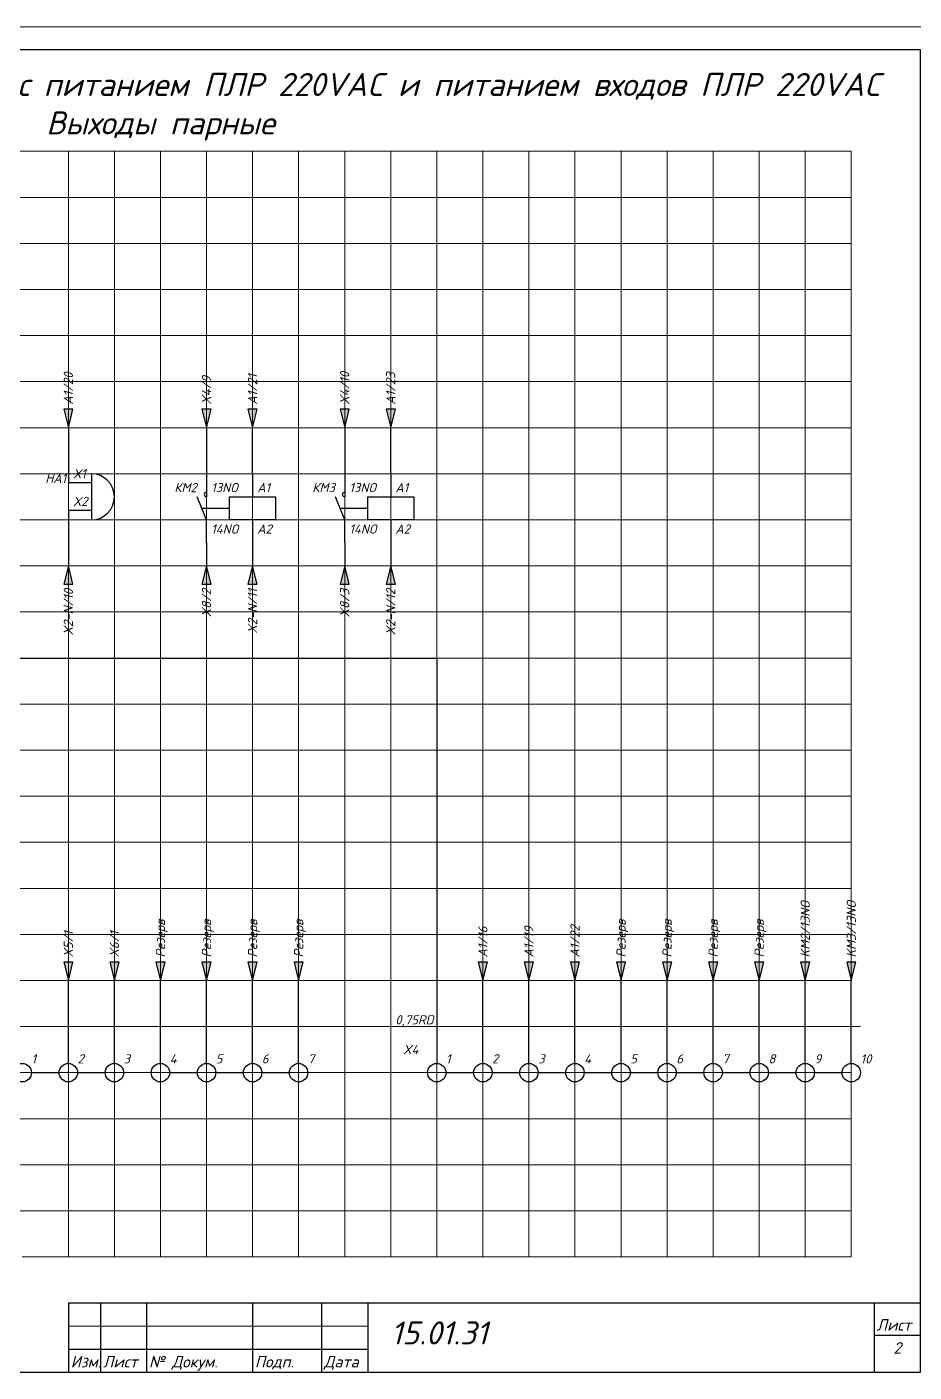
# Model space of a CAD drawing. Header units: millimetres. Extents: x 0 to 53000, y -591 to 24400.
# Drawn here: x 6541 to 6733.6, y 305 to 597 of the extents above; entities that cross this region are included whole.
import ezdxf
from ezdxf.enums import TextEntityAlignment as Align

# ---------------------------------------------------------------- set-up
doc = ezdxf.new("R2010")
doc.units = ezdxf.units.MM
for name, color, linetype, lineweight in [('4', 4, 'Continuous', 15), ('Основная', 7, 'Continuous', 30), ('Тонкая для кабелей', 7, 'Continuous', 15)]:
    doc.layers.add(name, color=color, linetype=linetype, lineweight=lineweight)
doc.layers.add('Привязки', color=2, linetype='Continuous', lineweight=0, plot=False, transparency=0.8)
doc.layers.add('рамка', color=253, linetype='Continuous', lineweight=5, transparency=0.8)
doc.styles.add('текст', font='isocpeui.ttf')

# ---------------------------------------------------------------- blocks, each defined once
blk = doc.blocks.new('*U110')
for p, q in [((230, 20), (415, 20)), ((230, 20), (230, 5)), ((237, 20), (237, 5)), ((247, 20), (247, 5)), ((270, 20), (270, 5)), ((285, 20), (285, 5)), ((295, 20), (295, 5)), ((405, 20), (405, 5)), ((405, 13), (415, 13)), ((230, 10), (295, 10)), ((230, 5), (295, 5))]:
    blk.add_line(p, q)
blk.add_lwpolyline([(20, 5), (415, 5), (415, 292), (20, 292)], close=True)
at = {"layer": '4'}
blk.add_line((230, 15), (295, 15), dxfattribs=at)
at = {"layer": 'Привязки'}
blk.add_lwpolyline([(0, 0), (420, 0), (420, 297), (0, 297)], close=True, dxfattribs=at)
at = {"layer": 'рамка'}
blk.add_lwpolyline([(0, 297), (420, 297), (420, 0), (0, 0)], close=True, dxfattribs=at)
at = {"style": 'текст'}
for s, p in [('Лист', (405.5, 14)), ('Изм.', (230.5, 6)), ('Лист', (237.5, 6)), ('№ Докум.', (247.5, 6)), ('Подп.', (270.5, 6)), ('Дата', (285.5, 6))]:
    blk.add_text(s, height=2.5, dxfattribs=at).set_placement(p)
for tag, p, height in [('12', (90, 292), 0.00000373), ('13', (90, 292), 0.00000373), ('27', (90, 292), 0.00000522), ('29', (105, 249), 3.5), ('ИЗМ2', (230.5, 16), 2.5), ('ЛИСТИЗМ2', (237.5, 16), 2.5), ('№ДОКУМИЗМ2', (247.5, 16), 2.5), ('28', (415, 20), 0.0000438), ('ОБОЗНАЧЕНИЕ', (300, 11), 5), ('ИЗМ1', (230.5, 11), 2.5), ('ЛИСТИЗМ1', (237.5, 11), 2.5), ('№ДОКУМИЗМ1', (247.5, 11), 2.5), ('ПОДПИЗМ1', (270.5, 11), 2.5), ('ДАТАИЗМ1', (285.5, 11), 2.5), ('ДАТАНКОНТР', (285.5, 11), 2.5), ('ДАТАУТВ', (285.5, 6), 2.5), ('РАЗРАБ', (415, 5), 0.0000135), ('ЛИСТОВ', (415, 5), 0.0000135), ('ПРОВ', (415, 5), 0.0000135), ('ТКОНТР', (415, 5), 0.0000135), ('НКОНТР', (415, 5), 0.0000135), ('УТВ', (415, 5), 0.0000135), ('10', (415, 5), 0.0000135), ('11', (415, 5), 0.0000135), ('ПОДПИЗМ2', (415, 5), 0.0000135), ('ДАТАИЗМ2', (415, 5), 0.0000135), ('ИЗМ3', (415, 5), 0.0000135), ('ЛИСТИЗМ3', (415, 5), 0.0000135), ('№ДОКУМИЗМ3', (415, 5), 0.0000135), ('ПОДПИЗМ3', (415, 5), 0.0000135), ('ДАТАИЗМ3', (415, 5), 0.0000135), ('ИЗМ4', (415, 5), 0.0000135), ('ЛИСТИЗМ4', (415, 5), 0.0000135), ('№ДОКУМИЗМ4', (415, 5), 0.0000135), ('ПОДПИЗМ4', (415, 5), 0.0000135), ('ДАТАИЗМ4', (415, 5), 0.0000135), ('ДАТАРАЗРАБ', (415, 5), 0.0000135), ('ДАТАПРОВ', (415, 5), 0.0000135), ('ДАТАТКОНТР', (415, 5), 0.0000135)]:
    blk.add_attdef(tag, p, '', height=height, dxfattribs=at)
for tag, p, height, rotation in [('ОБОЗНАЧЕНИЕ-ВЕРХ', (85, 286), 3.5, 180), ('ПРИМЕНЯЕМОСТЬ', (19, 232.5), 2.5, 90), ('СПРАВ№', (19, 172.5), 2.5, 90), ('ДАТАУЧЁТАДУБЛ', (19, 115.5), 2.5, 90), ('ИНВ№ДУБЛ', (19, 90.5), 2.5, 90), ('ВЗАМИНВ№', (19, 65.5), 2.5, 90), ('ДАТАУЧЁТА', (19, 30.5), 2.5, 90), ('ИНВ№ПОДЛ', (19, 5.5), 2.5, 90)]:
    blk.add_attdef(tag, p, '', height=height, rotation=rotation, dxfattribs=at)
blk.add_attdef('30', text='', height=5, dxfattribs=at).set_placement((355, 34), align=Align.MIDDLE)
for tag, height, p in [('ЛИСТ', 2.5, (410, 9)), ('НАИМЕНОВАНИЕ1', 0.000027, (415, 5)), ('НАИМЕНОВАНИЕ2', 0.0000189, (415, 5)), ('НАИМЕНОВАНИЕ3', 0.0000189, (415, 5)), ('НАИМЕНОВАНИЕ4', 0.0000135, (415, 5)), ('МАССА', 0.0000189, (415, 5)), ('МАСШТАБ', 0.0000189, (415, 5)), ('МАТЕРИАЛ1', 0.0000135, (415, 5)), ('МАТЕРИАЛ2', 0.0000135, (415, 5)), ('МАТЕРИАЛ3', 0.0000135, (415, 5)), ('ПРЕДПРИЯТИЕ1', 0.0000189, (415, 5)), ('ПРЕДПРИЯТИЕ2', 0.0000189, (415, 5)), ('ПРЕДПРИЯТИЕ3', 0.0000189, (415, 5))]:
    blk.add_attdef(tag, text='', height=height, dxfattribs=at).set_placement(p, align=Align.CENTER)
for tag in ['ЛИТЕРА', 'ЛИТЕРА2', 'ЛИТЕРА3']:
    blk.add_attdef(tag, text='', height=0.0000135, dxfattribs=at).set_placement((415, 5), align=Align.RIGHT)
for tag in ['ИНДЕКС', 'ИНДЕКС2', 'ИНДЕКС3']:
    blk.add_attdef(tag, text='', height=0.0000135, dxfattribs=at).set_placement((415, 5), align=Align.TOP_LEFT)

msp = doc.modelspace()

# ---------------------------------------------------------------- hatches: boundary and pattern name
at = {"layer": 'Основная'}
h = msp.add_hatch(color=256, dxfattribs=at)
h.dxf.hatch_style = 1
h.paths.add_polyline_path([(6550, 510), (6551, 514), (6550, 514)])
h.paths.add_polyline_path([(6550, 510), (6550, 514), (6549, 514)])
h = msp.add_hatch(color=256, dxfattribs=at)
h.dxf.hatch_style = 1
h.paths.add_polyline_path([(6580, 510), (6581, 514), (6580, 514)])
h.paths.add_polyline_path([(6580, 510), (6580, 514), (6579, 514)])
h = msp.add_hatch(color=256, dxfattribs=at)
h.dxf.hatch_style = 1
h.paths.add_polyline_path([(6590, 510), (6591, 514), (6590, 514)])
h.paths.add_polyline_path([(6590, 510), (6590, 514), (6589, 514)])
h = msp.add_hatch(color=256, dxfattribs=at)
h.dxf.hatch_style = 1
h.paths.add_polyline_path([(6610, 510), (6611, 514), (6610, 514)])
h.paths.add_polyline_path([(6610, 510), (6610, 514), (6609, 514)])
h = msp.add_hatch(color=256, dxfattribs=at)
h.dxf.hatch_style = 1
h.paths.add_polyline_path([(6620, 510), (6621, 514), (6620, 514)])
h.paths.add_polyline_path([(6620, 510), (6620, 514), (6619, 514)])
h = msp.add_hatch(color=256, dxfattribs=at)
h.dxf.hatch_style = 1
h.paths.add_polyline_path([(6550, 480), (6549, 476), (6550, 476)])
h.paths.add_polyline_path([(6550, 480), (6550, 476), (6551, 476)])
h = msp.add_hatch(color=256, dxfattribs=at)
h.dxf.hatch_style = 1
h.paths.add_polyline_path([(6580, 480), (6579, 476), (6580, 476)])
h.paths.add_polyline_path([(6580, 480), (6580, 476), (6581, 476)])
h = msp.add_hatch(color=256, dxfattribs=at)
h.dxf.hatch_style = 1
h.paths.add_polyline_path([(6590, 480), (6589, 476), (6590, 476)])
h.paths.add_polyline_path([(6590, 480), (6590, 476), (6591, 476)])
h = msp.add_hatch(color=256, dxfattribs=at)
h.dxf.hatch_style = 1
h.paths.add_polyline_path([(6610, 480), (6609, 476), (6610, 476)])
h.paths.add_polyline_path([(6610, 480), (6610, 476), (6611, 476)])
h = msp.add_hatch(color=256, dxfattribs=at)
h.dxf.hatch_style = 1
h.paths.add_polyline_path([(6620, 480), (6619, 476), (6620, 476)])
h.paths.add_polyline_path([(6620, 480), (6620, 476), (6621, 476)])
h = msp.add_hatch(color=256, dxfattribs=at)
h.dxf.hatch_style = 1
h.paths.add_polyline_path([(6550, 390), (6551, 394), (6550, 394)])
h.paths.add_polyline_path([(6550, 390), (6550, 394), (6549, 394)])
h = msp.add_hatch(color=256, dxfattribs=at)
h.dxf.hatch_style = 1
h.paths.add_polyline_path([(6560, 390), (6561, 394), (6560, 394)])
h.paths.add_polyline_path([(6560, 390), (6560, 394), (6559, 394)])
h = msp.add_hatch(color=256, dxfattribs=at)
h.dxf.hatch_style = 1
h.paths.add_polyline_path([(6570, 390), (6571, 394), (6570, 394)])
h.paths.add_polyline_path([(6570, 390), (6570, 394), (6569, 394)])
h = msp.add_hatch(color=256, dxfattribs=at)
h.dxf.hatch_style = 1
h.paths.add_polyline_path([(6580, 390), (6581, 394), (6580, 394)])
h.paths.add_polyline_path([(6580, 390), (6580, 394), (6579, 394)])
h = msp.add_hatch(color=256, dxfattribs=at)
h.dxf.hatch_style = 1
h.paths.add_polyline_path([(6590, 390), (6591, 394), (6590, 394)])
h.paths.add_polyline_path([(6590, 390), (6590, 394), (6589, 394)])
h = msp.add_hatch(color=256, dxfattribs=at)
h.dxf.hatch_style = 1
h.paths.add_polyline_path([(6600, 390), (6601, 394), (6600, 394)])
h.paths.add_polyline_path([(6600, 390), (6600, 394), (6599, 394)])
h = msp.add_hatch(color=256, dxfattribs=at)
h.dxf.hatch_style = 1
h.paths.add_polyline_path([(6640, 390), (6641, 394), (6640, 394)])
h.paths.add_polyline_path([(6640, 390), (6640, 394), (6639, 394)])
h = msp.add_hatch(color=256, dxfattribs=at)
h.dxf.hatch_style = 1
h.paths.add_polyline_path([(6650, 390), (6651, 394), (6650, 394)])
h.paths.add_polyline_path([(6650, 390), (6650, 394), (6649, 394)])
h = msp.add_hatch(color=256, dxfattribs=at)
h.dxf.hatch_style = 1
h.paths.add_polyline_path([(6660, 390), (6661, 394), (6660, 394)])
h.paths.add_polyline_path([(6660, 390), (6660, 394), (6659, 394)])
h = msp.add_hatch(color=256, dxfattribs=at)
h.dxf.hatch_style = 1
h.paths.add_polyline_path([(6670, 390), (6671, 394), (6670, 394)])
h.paths.add_polyline_path([(6670, 390), (6670, 394), (6669, 394)])
h = msp.add_hatch(color=256, dxfattribs=at)
h.dxf.hatch_style = 1
h.paths.add_polyline_path([(6680, 390), (6681, 394), (6680, 394)])
h.paths.add_polyline_path([(6680, 390), (6680, 394), (6679, 394)])
h = msp.add_hatch(color=256, dxfattribs=at)
h.dxf.hatch_style = 1
h.paths.add_polyline_path([(6690, 390), (6691, 394), (6690, 394)])
h.paths.add_polyline_path([(6690, 390), (6690, 394), (6689, 394)])
h = msp.add_hatch(color=256, dxfattribs=at)
h.dxf.hatch_style = 1
h.paths.add_polyline_path([(6700, 390), (6701, 394), (6700, 394)])
h.paths.add_polyline_path([(6700, 390), (6700, 394), (6699, 394)])
h = msp.add_hatch(color=256, dxfattribs=at)
h.dxf.hatch_style = 1
h.paths.add_polyline_path([(6710, 390), (6711, 394), (6710, 394)])
h.paths.add_polyline_path([(6710, 390), (6710, 394), (6709, 394)])
h = msp.add_hatch(color=256, dxfattribs=at)
h.dxf.hatch_style = 1
h.paths.add_polyline_path([(6720, 390), (6721, 394), (6720, 394)])
h.paths.add_polyline_path([(6720, 390), (6720, 394), (6719, 394)])

# ---------------------------------------------------------------- linework, layer by layer
for p, q in [((6549, 514), (6550, 510)), ((6551, 514), (6549, 514)), ((6550, 510), (6551, 514)), ((6579, 514), (6580, 510)), ((6581, 514), (6579, 514)), ((6580, 510), (6581, 514)), ((6589, 514), (6590, 510)), ((6591, 514), (6589, 514)), ((6590, 510), (6591, 514)), ((6609, 514), (6610, 510)), ((6611, 514), (6609, 514)), ((6610, 510), (6611, 514)), ((6619, 514), (6620, 510)), ((6621, 514), (6619, 514)), ((6620, 510), (6621, 514)), ((6550, 510), (6550, 498)), ((6580, 510), (6580, 500)), ((6590, 500), (6590, 510)), ((6610, 510), (6610, 500)), ((6620, 500), (6620, 510)), ((6555, 500), (6555, 490)), ((6580, 500), (6580, 495)), ((6590, 500), (6590, 495)), ((6610, 500), (6610, 495)), ((6620, 500), (6620, 495)), ((6555, 498), (6550, 498)), ((6580, 490), (6578, 495)), ((6585, 495), (6595, 495)), ((6585, 490), (6585, 495)), ((6595, 495), (6595, 490)), ((6610, 490), (6608, 495)), ((6615, 495), (6625, 495)), ((6615, 490), (6615, 495)), ((6625, 495), (6625, 490)), ((6555, 492), (6550, 492)), ((6550, 492), (6550, 485)), ((6579.00059, 492.49851), (6585, 492.49851)), ((6609.00059, 492.49851), (6615, 492.49851)), ((6580, 485), (6580, 490)), ((6595, 490), (6585, 490)), ((6590, 490), (6590, 480)), ((6610, 485), (6610, 490)), ((6625, 490), (6615, 490)), ((6620, 490), (6620, 480)), ((6550, 485), (6550, 480)), ((6580, 485), (6580, 480)), ((6610, 485), (6610, 480)), ((6550, 480), (6549, 476)), ((6551, 476), (6550, 480)), ((6580, 480), (6579, 476)), ((6581, 476), (6580, 480)), ((6590, 480), (6589, 476)), ((6591, 476), (6590, 480)), ((6610, 480), (6609, 476)), ((6611, 476), (6610, 480)), ((6620, 480), (6619, 476)), ((6621, 476), (6620, 480)), ((6549, 476), (6551, 476)), ((6579, 476), (6581, 476)), ((6589, 476), (6591, 476)), ((6609, 476), (6611, 476)), ((6619, 476), (6621, 476)), ((6470, 460), (6630, 460)), ((6630, 460), (6630, 380)), ((6549, 394), (6550, 390)), ((6551, 394), (6549, 394)), ((6550, 390), (6551, 394)), ((6559, 394), (6560, 390)), ((6561, 394), (6559, 394)), ((6560, 390), (6561, 394)), ((6569, 394), (6570, 390)), ((6571, 394), (6569, 394)), ((6570, 390), (6571, 394)), ((6579, 394), (6580, 390)), ((6581, 394), (6579, 394)), ((6580, 390), (6581, 394)), ((6589, 394), (6590, 390)), ((6591, 394), (6589, 394)), ((6590, 390), (6591, 394)), ((6599, 394), (6600, 390)), ((6601, 394), (6599, 394)), ((6600, 390), (6601, 394)), ((6639, 394), (6640, 390)), ((6641, 394), (6639, 394)), ((6640, 390), (6641, 394)), ((6649, 394), (6650, 390)), ((6651, 394), (6649, 394)), ((6650, 390), (6651, 394)), ((6659, 394), (6660, 390)), ((6661, 394), (6659, 394)), ((6660, 390), (6661, 394)), ((6669, 394), (6670, 390)), ((6671, 394), (6669, 394)), ((6670, 390), (6671, 394)), ((6679, 394), (6680, 390)), ((6681, 394), (6679, 394)), ((6680, 390), (6681, 394)), ((6689, 394), (6690, 390)), ((6691, 394), (6689, 394)), ((6690, 390), (6691, 394)), ((6699, 394), (6700, 390)), ((6701, 394), (6699, 394)), ((6700, 390), (6701, 394)), ((6709, 394), (6710, 390)), ((6711, 394), (6709, 394)), ((6710, 390), (6711, 394)), ((6719, 394), (6720, 390)), ((6721, 394), (6719, 394)), ((6720, 390), (6721, 394)), ((6550, 380), (6550, 390)), ((6560, 380), (6560, 390)), ((6570, 380), (6570, 390)), ((6580, 380), (6580, 390)), ((6590, 380), (6590, 390)), ((6600, 380), (6600, 390)), ((6640, 380), (6640, 390)), ((6650, 380), (6650, 390)), ((6660, 380), (6660, 390)), ((6670, 380), (6670, 390)), ((6680, 380), (6680, 390)), ((6690, 380), (6690, 390)), ((6700, 380), (6700, 390)), ((6710, 380), (6710, 390)), ((6720, 380), (6720, 390)), ((6550, 372), (6550, 380)), ((6560, 372), (6560, 380)), ((6570, 372), (6570, 380)), ((6580, 372), (6580, 380)), ((6590, 372), (6590, 380)), ((6600, 372), (6600, 380)), ((6630, 380), (6630, 372)), ((6640, 372), (6640, 380)), ((6650, 372), (6650, 380)), ((6660, 372), (6660, 380)), ((6670, 372), (6670, 380)), ((6680, 372), (6680, 380)), ((6690, 372), (6690, 380)), ((6700, 372), (6700, 380)), ((6710, 372), (6710, 380)), ((6720, 372), (6720, 380)), ((6542, 370), (6548, 370)), ((6552, 370), (6558, 370)), ((6572, 370), (6578, 370)), ((6582, 370), (6588, 370)), ((6592, 370), (6598, 370)), ((6632, 370), (6638, 370)), ((6642, 370), (6648, 370)), ((6652, 370), (6658, 370)), ((6662, 370), (6668, 370)), ((6672, 370), (6678, 370)), ((6682, 370), (6688, 370)), ((6692, 370), (6698, 370)), ((6702, 370), (6708, 370)), ((6712, 370), (6718, 370))]:
    msp.add_line(p, q, dxfattribs=at)
for centre in [(6540, 370), (6550, 370), (6560, 370), (6570, 370), (6580, 370), (6590, 370), (6600, 370), (6630, 370), (6640, 370), (6650, 370), (6660, 370), (6670, 370), (6680, 370), (6690, 370), (6700, 370), (6710, 370), (6720, 370)]:
    msp.add_circle(centre, 2, dxfattribs=at)
for centre, radius, start, end in [((6555, 495), 5, 270, 90), ((6580, 495.5), 0.5, 90, 270), ((6610, 495.5), 0.5, 90, 270)]:
    msp.add_arc(centre, radius, start, end, dxfattribs=at)
at = {"layer": 'Привязки'}
for p, q in [((6350, 570), (6720, 570)), ((6550, 570), (6550, 330)), ((6560, 570), (6560, 330)), ((6570, 570), (6570, 330)), ((6580, 570), (6580, 330)), ((6590, 570), (6590, 330)), ((6600, 570), (6600, 330)), ((6610, 570), (6610, 330)), ((6620, 570), (6620, 330)), ((6630, 570), (6630, 330)), ((6640, 570), (6640, 330)), ((6650, 570), (6650, 330)), ((6660, 570), (6660, 330)), ((6670, 570), (6670, 330)), ((6680, 570), (6680, 330)), ((6690, 570), (6690, 330)), ((6700, 570), (6700, 330)), ((6710, 570), (6710, 330)), ((6720, 570), (6720, 330)), ((6350, 560), (6720, 560)), ((6350, 550), (6720, 550)), ((6350, 540), (6720, 540)), ((6350, 530), (6720, 530)), ((6350, 520), (6720, 520)), ((6350, 510), (6720, 510)), ((6350, 500), (6720, 500)), ((6350, 490), (6720, 490)), ((6350, 480), (6720, 480)), ((6350, 470), (6720, 470)), ((6350, 460), (6720, 460)), ((6350, 450), (6720, 450)), ((6350, 440), (6720, 440)), ((6350, 430), (6720, 430)), ((6350, 420), (6720, 420)), ((6350, 410), (6720, 410)), ((6350, 400), (6720, 400)), ((6350, 390), (6720, 390)), ((6350, 380), (6720, 380)), ((6350, 370), (6720, 370)), ((6350, 360), (6720, 360)), ((6350, 350), (6720, 350)), ((6350, 340), (6720, 340)), ((6720, 330), (6540, 330))]:
    msp.add_line(p, q, dxfattribs=at)
at = {"layer": 'Тонкая для кабелей'}
for p, q in [((6562, 380), (6531, 380)), ((6722, 380), (6621, 380))]:
    msp.add_line(p, q, dxfattribs=at)

# ---------------------------------------------------------------- block references
ref = msp.add_blockref('*U110', (6320, 300))
ref.add_attrib('ОБОЗНАЧЕНИЕ', '15.01.31', (6620, 311), dxfattribs={"height": 5, "style": 'текст'})
ref.add_attrib('ЛИСТ', '2', dxfattribs={"height": 2.5, "style": 'текст'}).set_placement((6730, 309), align=Align.CENTER)

# ---------------------------------------------------------------- texts
at = {"layer": 'Основная', "style": 'текст'}
for s, width, heights, insert, char_height, attachment_point in [('Принципиальная электрическая схема с питанием ПЛР 220VAC и питанием входов ПЛР 220VAC\\PВыходы парные', 333.9398066, [15.99579], (6570.0001, 586.99998), 5, 2), ('HA1', 3, [0], (6545, 498), 2, 7), ('X1', 3, [0], (6551, 499), 2, 7), ('КМ2', 5.8793103, [0], (6577.87931, 496), 2, 9), ('13NO', 3, [0], (6581, 496), 2, 7), ('А1', 3, [0], (6591, 496), 2, 7), ('КМ3', 5.8793103, [0], (6607.87931, 496), 2, 9), ('13NO', 3, [0], (6611, 496), 2, 7), ('А1', 3, [0], (6621, 496), 2, 7), ('X2', 3, [0], (6551, 493), 2, 7), ('14NO', 3, [0], (6581, 487), 2, 7), ('А2', 3, [0], (6591, 487), 2, 7), ('14NO', 3, [0], (6611, 487), 2, 7), ('А2', 3, [0], (6621, 487), 2, 7), ('1', 3, [0], (6542, 372), 2, 7), ('2', 3, [0], (6552, 372), 2, 7), ('3', 3, [0], (6562, 372), 2, 7), ('4', 3, [0], (6572, 372), 2, 7), ('5', 3, [0], (6582, 372), 2, 7), ('6', 3, [0], (6592, 372), 2, 7), ('7', 3, [0], (6602, 372), 2, 7), ('X4', 10, [0], (6626, 374), 2, 9), ('1', 3, [0], (6632, 372), 2, 7), ('2', 3, [0], (6642, 372), 2, 7), ('3', 3, [0], (6652, 372), 2, 7), ('4', 3, [0], (6662, 372), 2, 7), ('5', 3, [0], (6672, 372), 2, 7), ('6', 3, [0], (6682, 372), 2, 7), ('7', 3, [0], (6692, 372), 2, 7), ('8', 3, [0], (6702, 372), 2, 7), ('9', 3, [0], (6712, 372), 2, 7), ('10', 3, [0], (6722, 372), 2, 7)]:
    msp.add_mtext_dynamic_manual_height_columns(s, width=width, gutter_width=200, heights=heights, dxfattribs=dict(at, insert=insert, char_height=char_height, attachment_point=attachment_point))
at = {"layer": 'Основная', "char_height": 2, "rotation": 90, "style": 'текст'}
for s, insert, attachment_point in [('A1/20', (6549, 515), 1), ('X4/9', (6579, 515), 1), ('A1/21', (6589, 515), 1), ('X4/10', (6609, 515), 1), ('A1/23', (6619, 515), 1), ('X2-N/10', (6551, 475), 9), ('X8/2', (6581, 475), 9), ('X2-N/11', (6591, 475), 9), ('X8/3', (6611, 475), 9), ('X2-N/12', (6621, 475), 9), ('KM2/13NO', (6709, 395), 1), ('KM3/13NO', (6719, 395), 1), ('Резерв', (6569, 395), 1), ('Резерв', (6579, 395), 1), ('Резерв', (6589, 395), 1), ('Резерв', (6599, 395), 1), ('Резерв', (6669, 395), 1), ('Резерв', (6679, 395), 1), ('Резерв', (6689, 395), 1), ('Резерв', (6699, 395), 1), ('X5/1', (6549, 395), 1), ('X6/1', (6559, 395), 1), ('А1/16', (6639, 395), 1), ('А1/19', (6649, 395), 1), ('А1/22', (6659, 395), 1)]:
    msp.add_mtext_dynamic_manual_height_columns(s, width=5.8793103, gutter_width=200, heights=[0], dxfattribs=dict(at, insert=insert, attachment_point=attachment_point))
at = {"layer": 'Тонкая для кабелей', "insert": (6621, 380), "char_height": 2, "attachment_point": 7, "style": 'текст'}
msp.add_mtext_dynamic_manual_height_columns('0,75RD', width=10, gutter_width=200, heights=[0], dxfattribs=at)

doc.saveas('drawing.dxf')
